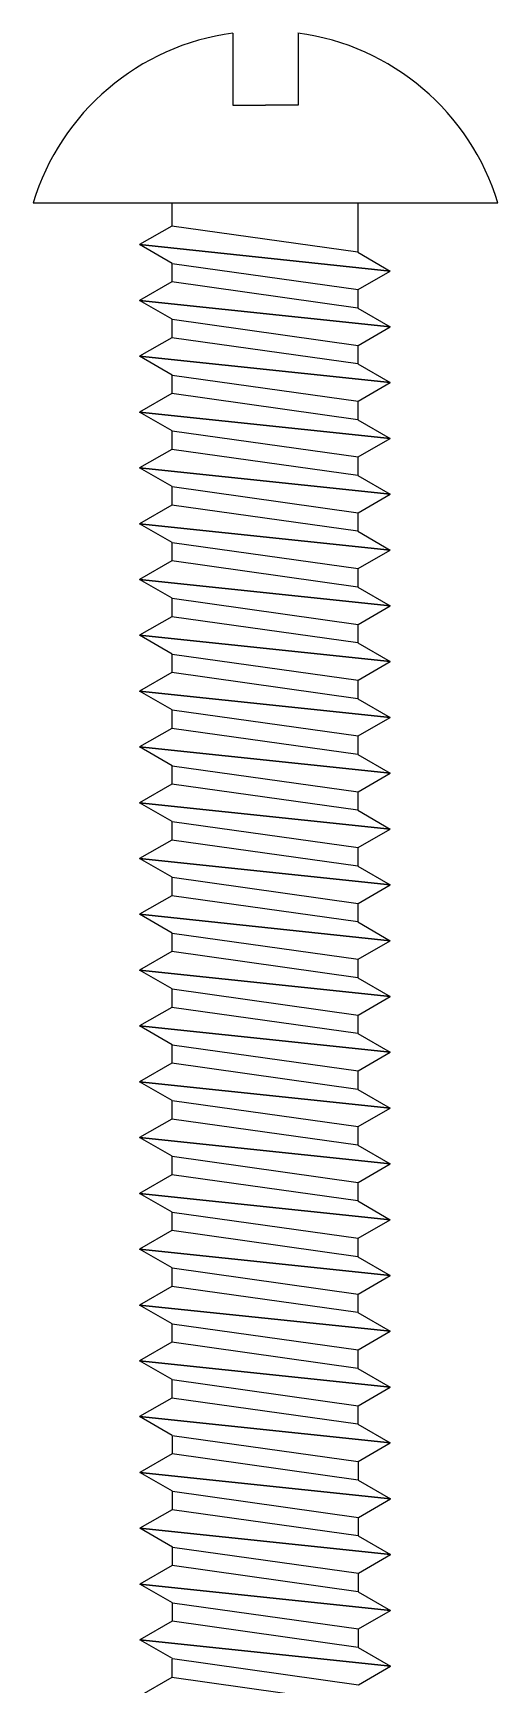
# Model space of a CAD drawing. Header units: millimetres. Extents: x -1481984 to -235402, y 1078406 to 1875046.
# Drawn here: x -1346304.3 to -1346294.3, y 1504334.25 to 1504369.79 of the extents above; entities that cross this region are included whole.
import ezdxf

# ---------------------------------------------------------------- set-up
doc = ezdxf.new("R2010")
doc.units = ezdxf.units.MM
doc.header["$LTSCALE"] = 1000
doc.layers.add('螺栓', color=146, linetype='CONTINUOUS')

msp = doc.modelspace()

# ---------------------------------------------------------------- linework, layer by layer
at = {"layer": '螺栓'}
for p, q in [((-1346300, 1504369.791, 0), (-1346300, 1504368.241, 0)), ((-1346298.601, 1504369.791, 0), (-1346298.601, 1504368.241, 0)), ((-1346300, 1504368.241, 0), (-1346299.301, 1504368.241, 0)), ((-1346298.601, 1504368.241, 0), (-1346299.301, 1504368.241, 0)), ((-1346304.301, 1504366.137, 0), (-1346294.301, 1504366.137, 0)), ((-1346301.318, 1504366.137, 0), (-1346301.318, 1504365.637, 0)), ((-1346297.318, 1504366.137, 0), (-1346297.318, 1504365.075, 0)), ((-1346301.318, 1504365.637, 0), (-1346302.009, 1504365.238, 0)), ((-1346301.318, 1504365.637, 0), (-1346302.009, 1504365.238, 0)), ((-1346301.318, 1504365.637, 0), (-1346302.009, 1504365.238, 0)), ((-1346297.318, 1504365.075, 0), (-1346301.318, 1504365.637, 0)), ((-1346297.318, 1504365.075, 0), (-1346301.318, 1504365.637, 0)), ((-1346297.318, 1504365.075, 0), (-1346301.318, 1504365.637, 0)), ((-1346297.318, 1504365.075, 0), (-1346301.318, 1504365.637, 0)), ((-1346301.31, 1504364.834, 0), (-1346302.009, 1504365.238, 0)), ((-1346296.619, 1504364.671, 0), (-1346302.009, 1504365.238, 0)), ((-1346296.619, 1504364.671, 0), (-1346302.009, 1504365.238, 0)), ((-1346301.31, 1504364.834, 0), (-1346302.009, 1504365.238, 0)), ((-1346296.619, 1504364.671, 0), (-1346302.009, 1504365.238, 0)), ((-1346301.31, 1504364.834, 0), (-1346302.009, 1504365.238, 0)), ((-1346296.619, 1504364.671, 0), (-1346302.009, 1504365.238, 0)), ((-1346302.009, 1504365.238, 0), (-1346296.619, 1504364.671, 0)), ((-1346302.009, 1504365.238, 0), (-1346296.619, 1504364.671, 0)), ((-1346302.009, 1504365.238, 0), (-1346296.619, 1504364.671, 0)), ((-1346302.009, 1504365.238, 0), (-1346296.619, 1504364.671, 0)), ((-1346297.318, 1504365.075, 0), (-1346296.619, 1504364.671, 0)), ((-1346297.318, 1504365.075, 0), (-1346296.619, 1504364.671, 0)), ((-1346297.318, 1504365.075, 0), (-1346296.619, 1504364.671, 0)), ((-1346301.318, 1504364.835, 0), (-1346301.318, 1504364.436, 0)), ((-1346301.31, 1504364.834, 0), (-1346297.31, 1504364.272, 0)), ((-1346301.31, 1504364.834, 0), (-1346297.31, 1504364.272, 0)), ((-1346301.31, 1504364.834, 0), (-1346297.31, 1504364.272, 0)), ((-1346301.31, 1504364.834, 0), (-1346297.31, 1504364.272, 0)), ((-1346297.31, 1504364.272, 0), (-1346296.619, 1504364.671, 0)), ((-1346297.31, 1504364.272, 0), (-1346296.619, 1504364.671, 0)), ((-1346297.31, 1504364.272, 0), (-1346296.619, 1504364.671, 0)), ((-1346301.318, 1504364.436, 0), (-1346302.009, 1504364.037, 0)), ((-1346301.318, 1504364.436, 0), (-1346302.009, 1504364.037, 0)), ((-1346301.318, 1504364.436, 0), (-1346302.009, 1504364.037, 0)), ((-1346297.318, 1504363.874, 0), (-1346301.318, 1504364.436, 0)), ((-1346297.318, 1504363.874, 0), (-1346301.318, 1504364.436, 0)), ((-1346297.318, 1504363.874, 0), (-1346301.318, 1504364.436, 0)), ((-1346297.318, 1504363.874, 0), (-1346301.318, 1504364.436, 0)), ((-1346297.318, 1504364.273, 0), (-1346297.318, 1504363.874, 0)), ((-1346301.31, 1504363.633, 0), (-1346302.009, 1504364.037, 0)), ((-1346296.619, 1504363.47, 0), (-1346302.009, 1504364.037, 0)), ((-1346296.619, 1504363.47, 0), (-1346302.009, 1504364.037, 0)), ((-1346301.31, 1504363.633, 0), (-1346302.009, 1504364.037, 0)), ((-1346296.619, 1504363.47, 0), (-1346302.009, 1504364.037, 0)), ((-1346301.31, 1504363.633, 0), (-1346302.009, 1504364.037, 0)), ((-1346296.619, 1504363.47, 0), (-1346302.009, 1504364.037, 0)), ((-1346302.009, 1504364.037, 0), (-1346296.619, 1504363.47, 0)), ((-1346302.009, 1504364.037, 0), (-1346296.619, 1504363.47, 0)), ((-1346302.009, 1504364.037, 0), (-1346296.619, 1504363.47, 0)), ((-1346302.009, 1504364.037, 0), (-1346296.619, 1504363.47, 0)), ((-1346297.318, 1504363.874, 0), (-1346296.619, 1504363.47, 0)), ((-1346297.318, 1504363.874, 0), (-1346296.619, 1504363.47, 0)), ((-1346297.318, 1504363.874, 0), (-1346296.619, 1504363.47, 0)), ((-1346301.318, 1504363.634, 0), (-1346301.318, 1504363.235, 0)), ((-1346301.31, 1504363.633, 0), (-1346297.31, 1504363.071, 0)), ((-1346301.31, 1504363.633, 0), (-1346297.31, 1504363.071, 0)), ((-1346301.31, 1504363.633, 0), (-1346297.31, 1504363.071, 0)), ((-1346301.31, 1504363.633, 0), (-1346297.31, 1504363.071, 0)), ((-1346297.31, 1504363.071, 0), (-1346296.619, 1504363.47, 0)), ((-1346297.31, 1504363.071, 0), (-1346296.619, 1504363.47, 0)), ((-1346297.31, 1504363.071, 0), (-1346296.619, 1504363.47, 0)), ((-1346301.318, 1504363.235, 0), (-1346302.009, 1504362.836, 0)), ((-1346301.318, 1504363.235, 0), (-1346302.009, 1504362.836, 0)), ((-1346301.318, 1504363.235, 0), (-1346302.009, 1504362.836, 0)), ((-1346297.318, 1504362.673, 0), (-1346301.318, 1504363.235, 0)), ((-1346297.318, 1504362.673, 0), (-1346301.318, 1504363.235, 0)), ((-1346297.318, 1504362.673, 0), (-1346301.318, 1504363.235, 0)), ((-1346297.318, 1504362.673, 0), (-1346301.318, 1504363.235, 0)), ((-1346301.31, 1504362.433, 0), (-1346302.009, 1504362.836, 0)), ((-1346296.619, 1504362.27, 0), (-1346302.009, 1504362.836, 0)), ((-1346296.619, 1504362.27, 0), (-1346302.009, 1504362.836, 0)), ((-1346301.31, 1504362.433, 0), (-1346302.009, 1504362.836, 0)), ((-1346296.619, 1504362.27, 0), (-1346302.009, 1504362.836, 0)), ((-1346301.31, 1504362.433, 0), (-1346302.009, 1504362.836, 0)), ((-1346296.619, 1504362.27, 0), (-1346302.009, 1504362.836, 0)), ((-1346302.009, 1504362.836, 0), (-1346296.619, 1504362.27, 0)), ((-1346302.009, 1504362.836, 0), (-1346296.619, 1504362.27, 0)), ((-1346302.009, 1504362.836, 0), (-1346296.619, 1504362.27, 0)), ((-1346302.009, 1504362.836, 0), (-1346296.619, 1504362.27, 0)), ((-1346297.318, 1504363.072, 0), (-1346297.318, 1504362.673, 0)), ((-1346301.318, 1504362.434, 0), (-1346301.318, 1504362.034, 0)), ((-1346301.31, 1504362.433, 0), (-1346297.31, 1504361.87, 0)), ((-1346301.31, 1504362.433, 0), (-1346297.31, 1504361.87, 0)), ((-1346301.31, 1504362.433, 0), (-1346297.31, 1504361.87, 0)), ((-1346301.31, 1504362.433, 0), (-1346297.31, 1504361.87, 0)), ((-1346297.318, 1504362.673, 0), (-1346296.619, 1504362.27, 0)), ((-1346297.318, 1504362.673, 0), (-1346296.619, 1504362.27, 0)), ((-1346297.318, 1504362.673, 0), (-1346296.619, 1504362.27, 0)), ((-1346301.318, 1504362.034, 0), (-1346302.009, 1504361.635, 0)), ((-1346301.318, 1504362.034, 0), (-1346302.009, 1504361.635, 0)), ((-1346301.318, 1504362.034, 0), (-1346302.009, 1504361.635, 0)), ((-1346297.318, 1504361.472, 0), (-1346301.318, 1504362.034, 0)), ((-1346297.318, 1504361.472, 0), (-1346301.318, 1504362.034, 0)), ((-1346297.318, 1504361.472, 0), (-1346301.318, 1504362.034, 0)), ((-1346297.318, 1504361.472, 0), (-1346301.318, 1504362.034, 0)), ((-1346297.31, 1504361.87, 0), (-1346296.619, 1504362.27, 0)), ((-1346297.31, 1504361.87, 0), (-1346296.619, 1504362.27, 0)), ((-1346297.31, 1504361.87, 0), (-1346296.619, 1504362.27, 0)), ((-1346297.318, 1504361.872, 0), (-1346297.318, 1504361.472, 0)), ((-1346301.31, 1504361.232, 0), (-1346302.009, 1504361.635, 0)), ((-1346296.619, 1504361.069, 0), (-1346302.009, 1504361.635, 0)), ((-1346296.619, 1504361.069, 0), (-1346302.009, 1504361.635, 0)), ((-1346301.31, 1504361.232, 0), (-1346302.009, 1504361.635, 0)), ((-1346296.619, 1504361.069, 0), (-1346302.009, 1504361.635, 0)), ((-1346301.31, 1504361.232, 0), (-1346302.009, 1504361.635, 0)), ((-1346296.619, 1504361.069, 0), (-1346302.009, 1504361.635, 0)), ((-1346302.009, 1504361.635, 0), (-1346296.619, 1504361.069, 0)), ((-1346302.009, 1504361.635, 0), (-1346296.619, 1504361.069, 0)), ((-1346302.009, 1504361.635, 0), (-1346296.619, 1504361.069, 0)), ((-1346302.009, 1504361.635, 0), (-1346296.619, 1504361.069, 0)), ((-1346297.318, 1504361.472, 0), (-1346296.619, 1504361.069, 0)), ((-1346297.318, 1504361.472, 0), (-1346296.619, 1504361.069, 0)), ((-1346297.318, 1504361.472, 0), (-1346296.619, 1504361.069, 0)), ((-1346301.318, 1504361.233, 0), (-1346301.318, 1504360.834, 0)), ((-1346301.31, 1504361.232, 0), (-1346297.31, 1504360.67, 0)), ((-1346301.31, 1504361.232, 0), (-1346297.31, 1504360.67, 0)), ((-1346301.31, 1504361.232, 0), (-1346297.31, 1504360.67, 0)), ((-1346301.31, 1504361.232, 0), (-1346297.31, 1504360.67, 0)), ((-1346297.31, 1504360.67, 0), (-1346296.619, 1504361.069, 0)), ((-1346297.31, 1504360.67, 0), (-1346296.619, 1504361.069, 0)), ((-1346297.31, 1504360.67, 0), (-1346296.619, 1504361.069, 0)), ((-1346301.318, 1504360.834, 0), (-1346302.009, 1504360.435, 0)), ((-1346301.318, 1504360.834, 0), (-1346302.009, 1504360.435, 0)), ((-1346301.318, 1504360.834, 0), (-1346302.009, 1504360.435, 0)), ((-1346297.318, 1504360.272, 0), (-1346301.318, 1504360.834, 0)), ((-1346297.318, 1504360.272, 0), (-1346301.318, 1504360.834, 0)), ((-1346297.318, 1504360.272, 0), (-1346301.318, 1504360.834, 0)), ((-1346297.318, 1504360.272, 0), (-1346301.318, 1504360.834, 0)), ((-1346297.318, 1504360.671, 0), (-1346297.318, 1504360.272, 0)), ((-1346301.31, 1504360.031, 0), (-1346302.009, 1504360.435, 0)), ((-1346296.619, 1504359.868, 0), (-1346302.009, 1504360.435, 0)), ((-1346296.619, 1504359.868, 0), (-1346302.009, 1504360.435, 0)), ((-1346301.31, 1504360.031, 0), (-1346302.009, 1504360.435, 0)), ((-1346296.619, 1504359.868, 0), (-1346302.009, 1504360.435, 0)), ((-1346301.31, 1504360.031, 0), (-1346302.009, 1504360.435, 0)), ((-1346296.619, 1504359.868, 0), (-1346302.009, 1504360.435, 0)), ((-1346302.009, 1504360.435, 0), (-1346296.619, 1504359.868, 0)), ((-1346302.009, 1504360.435, 0), (-1346296.619, 1504359.868, 0)), ((-1346302.009, 1504360.435, 0), (-1346296.619, 1504359.868, 0)), ((-1346302.009, 1504360.435, 0), (-1346296.619, 1504359.868, 0)), ((-1346297.318, 1504360.272, 0), (-1346296.619, 1504359.868, 0)), ((-1346297.318, 1504360.272, 0), (-1346296.619, 1504359.868, 0)), ((-1346297.318, 1504360.272, 0), (-1346296.619, 1504359.868, 0)), ((-1346301.318, 1504360.032, 0), (-1346301.318, 1504359.633, 0)), ((-1346301.31, 1504360.031, 0), (-1346297.31, 1504359.469, 0)), ((-1346301.31, 1504360.031, 0), (-1346297.31, 1504359.469, 0)), ((-1346301.31, 1504360.031, 0), (-1346297.31, 1504359.469, 0)), ((-1346301.31, 1504360.031, 0), (-1346297.31, 1504359.469, 0)), ((-1346301.318, 1504359.633, 0), (-1346302.009, 1504359.234, 0)), ((-1346301.318, 1504359.633, 0), (-1346302.009, 1504359.234, 0)), ((-1346301.318, 1504359.633, 0), (-1346302.009, 1504359.234, 0)), ((-1346297.318, 1504359.071, 0), (-1346301.318, 1504359.633, 0)), ((-1346297.318, 1504359.071, 0), (-1346301.318, 1504359.633, 0)), ((-1346297.318, 1504359.071, 0), (-1346301.318, 1504359.633, 0)), ((-1346297.318, 1504359.071, 0), (-1346301.318, 1504359.633, 0)), ((-1346297.31, 1504359.469, 0), (-1346296.619, 1504359.868, 0)), ((-1346297.31, 1504359.469, 0), (-1346296.619, 1504359.868, 0)), ((-1346297.31, 1504359.469, 0), (-1346296.619, 1504359.868, 0)), ((-1346301.31, 1504358.83, 0), (-1346302.009, 1504359.234, 0)), ((-1346296.619, 1504358.667, 0), (-1346302.009, 1504359.234, 0)), ((-1346296.619, 1504358.667, 0), (-1346302.009, 1504359.234, 0)), ((-1346301.31, 1504358.83, 0), (-1346302.009, 1504359.234, 0)), ((-1346296.619, 1504358.667, 0), (-1346302.009, 1504359.234, 0)), ((-1346301.31, 1504358.83, 0), (-1346302.009, 1504359.234, 0)), ((-1346296.619, 1504358.667, 0), (-1346302.009, 1504359.234, 0)), ((-1346302.009, 1504359.234, 0), (-1346296.619, 1504358.667, 0)), ((-1346302.009, 1504359.234, 0), (-1346296.619, 1504358.667, 0)), ((-1346302.009, 1504359.234, 0), (-1346296.619, 1504358.667, 0)), ((-1346302.009, 1504359.234, 0), (-1346296.619, 1504358.667, 0)), ((-1346297.318, 1504359.47, 0), (-1346297.318, 1504359.071, 0)), ((-1346297.318, 1504359.071, 0), (-1346296.619, 1504358.667, 0)), ((-1346297.318, 1504359.071, 0), (-1346296.619, 1504358.667, 0)), ((-1346297.318, 1504359.071, 0), (-1346296.619, 1504358.667, 0)), ((-1346301.318, 1504358.831, 0), (-1346301.318, 1504358.432, 0)), ((-1346301.31, 1504358.83, 0), (-1346297.31, 1504358.268, 0)), ((-1346301.31, 1504358.83, 0), (-1346297.31, 1504358.268, 0)), ((-1346301.31, 1504358.83, 0), (-1346297.31, 1504358.268, 0)), ((-1346301.31, 1504358.83, 0), (-1346297.31, 1504358.268, 0)), ((-1346297.31, 1504358.268, 0), (-1346296.619, 1504358.667, 0)), ((-1346297.31, 1504358.268, 0), (-1346296.619, 1504358.667, 0)), ((-1346297.31, 1504358.268, 0), (-1346296.619, 1504358.667, 0)), ((-1346301.318, 1504358.432, 0), (-1346302.009, 1504358.033, 0)), ((-1346301.318, 1504358.432, 0), (-1346302.009, 1504358.033, 0)), ((-1346301.318, 1504358.432, 0), (-1346302.009, 1504358.033, 0)), ((-1346297.318, 1504357.87, 0), (-1346301.318, 1504358.432, 0)), ((-1346297.318, 1504357.87, 0), (-1346301.318, 1504358.432, 0)), ((-1346297.318, 1504357.87, 0), (-1346301.318, 1504358.432, 0)), ((-1346297.318, 1504357.87, 0), (-1346301.318, 1504358.432, 0)), ((-1346297.318, 1504358.269, 0), (-1346297.318, 1504357.87, 0)), ((-1346301.31, 1504357.63, 0), (-1346302.009, 1504358.033, 0)), ((-1346296.619, 1504357.467, 0), (-1346302.009, 1504358.033, 0)), ((-1346296.619, 1504357.467, 0), (-1346302.009, 1504358.033, 0)), ((-1346301.31, 1504357.63, 0), (-1346302.009, 1504358.033, 0)), ((-1346296.619, 1504357.467, 0), (-1346302.009, 1504358.033, 0)), ((-1346301.31, 1504357.63, 0), (-1346302.009, 1504358.033, 0)), ((-1346296.619, 1504357.467, 0), (-1346302.009, 1504358.033, 0)), ((-1346302.009, 1504358.033, 0), (-1346296.619, 1504357.467, 0)), ((-1346302.009, 1504358.033, 0), (-1346296.619, 1504357.467, 0)), ((-1346302.009, 1504358.033, 0), (-1346296.619, 1504357.467, 0)), ((-1346302.009, 1504358.033, 0), (-1346296.619, 1504357.467, 0)), ((-1346297.318, 1504357.87, 0), (-1346296.619, 1504357.467, 0)), ((-1346297.318, 1504357.87, 0), (-1346296.619, 1504357.467, 0)), ((-1346297.318, 1504357.87, 0), (-1346296.619, 1504357.467, 0)), ((-1346301.318, 1504357.631, 0), (-1346301.318, 1504357.231, 0)), ((-1346301.31, 1504357.63, 0), (-1346297.31, 1504357.067, 0)), ((-1346301.31, 1504357.63, 0), (-1346297.31, 1504357.067, 0)), ((-1346301.31, 1504357.63, 0), (-1346297.31, 1504357.067, 0)), ((-1346301.31, 1504357.63, 0), (-1346297.31, 1504357.067, 0)), ((-1346297.31, 1504357.067, 0), (-1346296.619, 1504357.467, 0)), ((-1346297.31, 1504357.067, 0), (-1346296.619, 1504357.467, 0)), ((-1346297.31, 1504357.067, 0), (-1346296.619, 1504357.467, 0)), ((-1346301.318, 1504357.231, 0), (-1346302.009, 1504356.832, 0)), ((-1346301.318, 1504357.231, 0), (-1346302.009, 1504356.832, 0)), ((-1346301.318, 1504357.231, 0), (-1346302.009, 1504356.832, 0)), ((-1346297.318, 1504356.669, 0), (-1346301.318, 1504357.231, 0)), ((-1346297.318, 1504356.669, 0), (-1346301.318, 1504357.231, 0)), ((-1346297.318, 1504356.669, 0), (-1346301.318, 1504357.231, 0)), ((-1346297.318, 1504356.669, 0), (-1346301.318, 1504357.231, 0)), ((-1346297.318, 1504357.069, 0), (-1346297.318, 1504356.669, 0)), ((-1346301.31, 1504356.429, 0), (-1346302.009, 1504356.832, 0)), ((-1346296.619, 1504356.266, 0), (-1346302.009, 1504356.832, 0)), ((-1346296.619, 1504356.266, 0), (-1346302.009, 1504356.832, 0)), ((-1346301.31, 1504356.429, 0), (-1346302.009, 1504356.832, 0)), ((-1346296.619, 1504356.266, 0), (-1346302.009, 1504356.832, 0)), ((-1346301.31, 1504356.429, 0), (-1346302.009, 1504356.832, 0)), ((-1346296.619, 1504356.266, 0), (-1346302.009, 1504356.832, 0)), ((-1346302.009, 1504356.832, 0), (-1346296.619, 1504356.266, 0)), ((-1346302.009, 1504356.832, 0), (-1346296.619, 1504356.266, 0)), ((-1346302.009, 1504356.832, 0), (-1346296.619, 1504356.266, 0)), ((-1346302.009, 1504356.832, 0), (-1346296.619, 1504356.266, 0)), ((-1346301.318, 1504356.43, 0), (-1346301.318, 1504356.031, 0)), ((-1346301.31, 1504356.429, 0), (-1346297.31, 1504355.867, 0)), ((-1346301.31, 1504356.429, 0), (-1346297.31, 1504355.867, 0)), ((-1346301.31, 1504356.429, 0), (-1346297.31, 1504355.867, 0)), ((-1346301.31, 1504356.429, 0), (-1346297.31, 1504355.867, 0)), ((-1346297.318, 1504356.669, 0), (-1346296.619, 1504356.266, 0)), ((-1346297.318, 1504356.669, 0), (-1346296.619, 1504356.266, 0)), ((-1346297.318, 1504356.669, 0), (-1346296.619, 1504356.266, 0)), ((-1346301.318, 1504356.031, 0), (-1346302.009, 1504355.632, 0)), ((-1346301.318, 1504356.031, 0), (-1346302.009, 1504355.632, 0)), ((-1346301.318, 1504356.031, 0), (-1346302.009, 1504355.632, 0)), ((-1346297.318, 1504355.469, 0), (-1346301.318, 1504356.031, 0)), ((-1346297.318, 1504355.469, 0), (-1346301.318, 1504356.031, 0)), ((-1346297.318, 1504355.469, 0), (-1346301.318, 1504356.031, 0)), ((-1346297.318, 1504355.469, 0), (-1346301.318, 1504356.031, 0)), ((-1346297.31, 1504355.867, 0), (-1346296.619, 1504356.266, 0)), ((-1346297.31, 1504355.867, 0), (-1346296.619, 1504356.266, 0)), ((-1346297.31, 1504355.867, 0), (-1346296.619, 1504356.266, 0)), ((-1346297.318, 1504355.868, 0), (-1346297.318, 1504355.469, 0)), ((-1346301.31, 1504355.228, 0), (-1346302.009, 1504355.632, 0)), ((-1346296.619, 1504355.065, 0), (-1346302.009, 1504355.632, 0)), ((-1346296.619, 1504355.065, 0), (-1346302.009, 1504355.632, 0)), ((-1346301.31, 1504355.228, 0), (-1346302.009, 1504355.632, 0)), ((-1346296.619, 1504355.065, 0), (-1346302.009, 1504355.632, 0)), ((-1346301.31, 1504355.228, 0), (-1346302.009, 1504355.632, 0)), ((-1346296.619, 1504355.065, 0), (-1346302.009, 1504355.632, 0)), ((-1346302.009, 1504355.632, 0), (-1346296.619, 1504355.065, 0)), ((-1346302.009, 1504355.632, 0), (-1346296.619, 1504355.065, 0)), ((-1346302.009, 1504355.632, 0), (-1346296.619, 1504355.065, 0)), ((-1346302.009, 1504355.632, 0), (-1346296.619, 1504355.065, 0)), ((-1346297.318, 1504355.469, 0), (-1346296.619, 1504355.065, 0)), ((-1346297.318, 1504355.469, 0), (-1346296.619, 1504355.065, 0)), ((-1346297.318, 1504355.469, 0), (-1346296.619, 1504355.065, 0)), ((-1346301.318, 1504355.229, 0), (-1346301.318, 1504354.83, 0)), ((-1346301.31, 1504355.228, 0), (-1346297.31, 1504354.666, 0)), ((-1346301.31, 1504355.228, 0), (-1346297.31, 1504354.666, 0)), ((-1346301.31, 1504355.228, 0), (-1346297.31, 1504354.666, 0)), ((-1346301.31, 1504355.228, 0), (-1346297.31, 1504354.666, 0)), ((-1346297.31, 1504354.666, 0), (-1346296.619, 1504355.065, 0)), ((-1346297.31, 1504354.666, 0), (-1346296.619, 1504355.065, 0)), ((-1346297.31, 1504354.666, 0), (-1346296.619, 1504355.065, 0)), ((-1346301.318, 1504354.83, 0), (-1346302.009, 1504354.431, 0)), ((-1346301.318, 1504354.83, 0), (-1346302.009, 1504354.431, 0)), ((-1346301.318, 1504354.83, 0), (-1346302.009, 1504354.431, 0)), ((-1346297.318, 1504354.268, 0), (-1346301.318, 1504354.83, 0)), ((-1346297.318, 1504354.268, 0), (-1346301.318, 1504354.83, 0)), ((-1346297.318, 1504354.268, 0), (-1346301.318, 1504354.83, 0)), ((-1346297.318, 1504354.268, 0), (-1346301.318, 1504354.83, 0)), ((-1346297.318, 1504354.667, 0), (-1346297.318, 1504354.268, 0)), ((-1346301.31, 1504354.027, 0), (-1346302.009, 1504354.431, 0)), ((-1346296.619, 1504353.864, 0), (-1346302.009, 1504354.431, 0)), ((-1346296.619, 1504353.864, 0), (-1346302.009, 1504354.431, 0)), ((-1346301.31, 1504354.027, 0), (-1346302.009, 1504354.431, 0)), ((-1346296.619, 1504353.864, 0), (-1346302.009, 1504354.431, 0)), ((-1346301.31, 1504354.027, 0), (-1346302.009, 1504354.431, 0)), ((-1346296.619, 1504353.864, 0), (-1346302.009, 1504354.431, 0)), ((-1346302.009, 1504354.431, 0), (-1346296.619, 1504353.864, 0)), ((-1346302.009, 1504354.431, 0), (-1346296.619, 1504353.864, 0)), ((-1346302.009, 1504354.431, 0), (-1346296.619, 1504353.864, 0)), ((-1346302.009, 1504354.431, 0), (-1346296.619, 1504353.864, 0)), ((-1346297.318, 1504354.268, 0), (-1346296.619, 1504353.864, 0)), ((-1346297.318, 1504354.268, 0), (-1346296.619, 1504353.864, 0)), ((-1346297.318, 1504354.268, 0), (-1346296.619, 1504353.864, 0)), ((-1346301.318, 1504354.028, 0), (-1346301.318, 1504353.629, 0)), ((-1346301.31, 1504354.027, 0), (-1346297.31, 1504353.465, 0)), ((-1346301.31, 1504354.027, 0), (-1346297.31, 1504353.465, 0)), ((-1346301.31, 1504354.027, 0), (-1346297.31, 1504353.465, 0)), ((-1346301.31, 1504354.027, 0), (-1346297.31, 1504353.465, 0)), ((-1346297.31, 1504353.465, 0), (-1346296.619, 1504353.864, 0)), ((-1346297.31, 1504353.465, 0), (-1346296.619, 1504353.864, 0)), ((-1346297.31, 1504353.465, 0), (-1346296.619, 1504353.864, 0)), ((-1346301.318, 1504353.629, 0), (-1346302.009, 1504353.23, 0)), ((-1346301.318, 1504353.629, 0), (-1346302.009, 1504353.23, 0)), ((-1346301.318, 1504353.629, 0), (-1346302.009, 1504353.23, 0)), ((-1346297.318, 1504353.067, 0), (-1346301.318, 1504353.629, 0)), ((-1346297.318, 1504353.067, 0), (-1346301.318, 1504353.629, 0)), ((-1346297.318, 1504353.067, 0), (-1346301.318, 1504353.629, 0)), ((-1346297.318, 1504353.067, 0), (-1346301.318, 1504353.629, 0)), ((-1346301.31, 1504352.827, 0), (-1346302.009, 1504353.23, 0)), ((-1346296.619, 1504352.664, 0), (-1346302.009, 1504353.23, 0)), ((-1346296.619, 1504352.664, 0), (-1346302.009, 1504353.23, 0)), ((-1346301.31, 1504352.827, 0), (-1346302.009, 1504353.23, 0)), ((-1346296.619, 1504352.664, 0), (-1346302.009, 1504353.23, 0)), ((-1346301.31, 1504352.827, 0), (-1346302.009, 1504353.23, 0)), ((-1346296.619, 1504352.664, 0), (-1346302.009, 1504353.23, 0)), ((-1346302.009, 1504353.23, 0), (-1346296.619, 1504352.664, 0)), ((-1346302.009, 1504353.23, 0), (-1346296.619, 1504352.664, 0)), ((-1346302.009, 1504353.23, 0), (-1346296.619, 1504352.664, 0)), ((-1346302.009, 1504353.23, 0), (-1346296.619, 1504352.664, 0)), ((-1346297.318, 1504353.466, 0), (-1346297.318, 1504353.067, 0)), ((-1346301.318, 1504352.828, 0), (-1346301.318, 1504352.428, 0)), ((-1346301.31, 1504352.827, 0), (-1346297.31, 1504352.264, 0)), ((-1346301.31, 1504352.827, 0), (-1346297.31, 1504352.264, 0)), ((-1346301.31, 1504352.827, 0), (-1346297.31, 1504352.264, 0)), ((-1346301.31, 1504352.827, 0), (-1346297.31, 1504352.264, 0)), ((-1346297.318, 1504353.067, 0), (-1346296.619, 1504352.664, 0)), ((-1346297.318, 1504353.067, 0), (-1346296.619, 1504352.664, 0)), ((-1346297.318, 1504353.067, 0), (-1346296.619, 1504352.664, 0)), ((-1346297.31, 1504352.264, 0), (-1346296.619, 1504352.664, 0)), ((-1346297.31, 1504352.264, 0), (-1346296.619, 1504352.664, 0)), ((-1346297.31, 1504352.264, 0), (-1346296.619, 1504352.664, 0)), ((-1346301.318, 1504352.428, 0), (-1346302.009, 1504352.029, 0)), ((-1346301.318, 1504352.428, 0), (-1346302.009, 1504352.029, 0)), ((-1346301.318, 1504352.428, 0), (-1346302.009, 1504352.029, 0)), ((-1346297.318, 1504351.866, 0), (-1346301.318, 1504352.428, 0)), ((-1346297.318, 1504351.866, 0), (-1346301.318, 1504352.428, 0)), ((-1346297.318, 1504351.866, 0), (-1346301.318, 1504352.428, 0)), ((-1346297.318, 1504351.866, 0), (-1346301.318, 1504352.428, 0)), ((-1346297.318, 1504352.266, 0), (-1346297.318, 1504351.866, 0)), ((-1346301.31, 1504351.626, 0), (-1346302.009, 1504352.029, 0)), ((-1346296.619, 1504351.463, 0), (-1346302.009, 1504352.029, 0)), ((-1346296.619, 1504351.463, 0), (-1346302.009, 1504352.029, 0)), ((-1346301.31, 1504351.626, 0), (-1346302.009, 1504352.029, 0)), ((-1346296.619, 1504351.463, 0), (-1346302.009, 1504352.029, 0)), ((-1346301.31, 1504351.626, 0), (-1346302.009, 1504352.029, 0)), ((-1346296.619, 1504351.463, 0), (-1346302.009, 1504352.029, 0)), ((-1346302.009, 1504352.029, 0), (-1346296.619, 1504351.463, 0)), ((-1346302.009, 1504352.029, 0), (-1346296.619, 1504351.463, 0)), ((-1346302.009, 1504352.029, 0), (-1346296.619, 1504351.463, 0)), ((-1346302.009, 1504352.029, 0), (-1346296.619, 1504351.463, 0)), ((-1346297.318, 1504351.866, 0), (-1346296.619, 1504351.463, 0)), ((-1346297.318, 1504351.866, 0), (-1346296.619, 1504351.463, 0)), ((-1346297.318, 1504351.866, 0), (-1346296.619, 1504351.463, 0)), ((-1346301.318, 1504351.627, 0), (-1346301.318, 1504351.228, 0)), ((-1346301.31, 1504351.626, 0), (-1346297.31, 1504351.064, 0)), ((-1346301.31, 1504351.626, 0), (-1346297.31, 1504351.064, 0)), ((-1346301.31, 1504351.626, 0), (-1346297.31, 1504351.064, 0)), ((-1346301.31, 1504351.626, 0), (-1346297.31, 1504351.064, 0)), ((-1346297.31, 1504351.064, 0), (-1346296.619, 1504351.463, 0)), ((-1346297.31, 1504351.064, 0), (-1346296.619, 1504351.463, 0)), ((-1346297.31, 1504351.064, 0), (-1346296.619, 1504351.463, 0)), ((-1346301.318, 1504351.228, 0), (-1346302.009, 1504350.829, 0)), ((-1346301.318, 1504351.228, 0), (-1346302.009, 1504350.829, 0)), ((-1346301.318, 1504351.228, 0), (-1346302.009, 1504350.829, 0)), ((-1346297.318, 1504350.666, 0), (-1346301.318, 1504351.228, 0)), ((-1346297.318, 1504350.666, 0), (-1346301.318, 1504351.228, 0)), ((-1346297.318, 1504350.666, 0), (-1346301.318, 1504351.228, 0)), ((-1346297.318, 1504350.666, 0), (-1346301.318, 1504351.228, 0)), ((-1346297.318, 1504351.065, 0), (-1346297.318, 1504350.666, 0)), ((-1346301.31, 1504350.425, 0), (-1346302.009, 1504350.829, 0)), ((-1346296.619, 1504350.262, 0), (-1346302.009, 1504350.829, 0)), ((-1346296.619, 1504350.262, 0), (-1346302.009, 1504350.829, 0)), ((-1346301.31, 1504350.425, 0), (-1346302.009, 1504350.829, 0)), ((-1346296.619, 1504350.262, 0), (-1346302.009, 1504350.829, 0)), ((-1346301.31, 1504350.425, 0), (-1346302.009, 1504350.829, 0)), ((-1346296.619, 1504350.262, 0), (-1346302.009, 1504350.829, 0)), ((-1346302.009, 1504350.829, 0), (-1346296.619, 1504350.262, 0)), ((-1346302.009, 1504350.829, 0), (-1346296.619, 1504350.262, 0)), ((-1346302.009, 1504350.829, 0), (-1346296.619, 1504350.262, 0)), ((-1346302.009, 1504350.829, 0), (-1346296.619, 1504350.262, 0)), ((-1346297.318, 1504350.666, 0), (-1346296.619, 1504350.262, 0)), ((-1346297.318, 1504350.666, 0), (-1346296.619, 1504350.262, 0)), ((-1346297.318, 1504350.666, 0), (-1346296.619, 1504350.262, 0)), ((-1346301.318, 1504350.426, 0), (-1346301.318, 1504350.027, 0)), ((-1346301.31, 1504350.425, 0), (-1346297.31, 1504349.863, 0)), ((-1346301.31, 1504350.425, 0), (-1346297.31, 1504349.863, 0)), ((-1346301.31, 1504350.425, 0), (-1346297.31, 1504349.863, 0)), ((-1346301.31, 1504350.425, 0), (-1346297.31, 1504349.863, 0)), ((-1346301.318, 1504350.027, 0), (-1346302.009, 1504349.628, 0)), ((-1346301.318, 1504350.027, 0), (-1346302.009, 1504349.628, 0)), ((-1346301.318, 1504350.027, 0), (-1346302.009, 1504349.628, 0)), ((-1346297.318, 1504349.465, 0), (-1346301.318, 1504350.027, 0)), ((-1346297.318, 1504349.465, 0), (-1346301.318, 1504350.027, 0)), ((-1346297.318, 1504349.465, 0), (-1346301.318, 1504350.027, 0)), ((-1346297.318, 1504349.465, 0), (-1346301.318, 1504350.027, 0)), ((-1346297.31, 1504349.863, 0), (-1346296.619, 1504350.262, 0)), ((-1346297.31, 1504349.863, 0), (-1346296.619, 1504350.262, 0)), ((-1346297.31, 1504349.863, 0), (-1346296.619, 1504350.262, 0)), ((-1346301.31, 1504349.224, 0), (-1346302.009, 1504349.628, 0)), ((-1346296.619, 1504349.061, 0), (-1346302.009, 1504349.628, 0)), ((-1346296.619, 1504349.061, 0), (-1346302.009, 1504349.628, 0)), ((-1346301.31, 1504349.224, 0), (-1346302.009, 1504349.628, 0)), ((-1346296.619, 1504349.061, 0), (-1346302.009, 1504349.628, 0)), ((-1346301.31, 1504349.224, 0), (-1346302.009, 1504349.628, 0)), ((-1346296.619, 1504349.061, 0), (-1346302.009, 1504349.628, 0)), ((-1346302.009, 1504349.628, 0), (-1346296.619, 1504349.061, 0)), ((-1346302.009, 1504349.628, 0), (-1346296.619, 1504349.061, 0)), ((-1346302.009, 1504349.628, 0), (-1346296.619, 1504349.061, 0)), ((-1346302.009, 1504349.628, 0), (-1346296.619, 1504349.061, 0)), ((-1346297.318, 1504349.864, 0), (-1346297.318, 1504349.465, 0)), ((-1346297.318, 1504349.465, 0), (-1346296.619, 1504349.061, 0)), ((-1346297.318, 1504349.465, 0), (-1346296.619, 1504349.061, 0)), ((-1346297.318, 1504349.465, 0), (-1346296.619, 1504349.061, 0)), ((-1346301.318, 1504349.225, 0), (-1346301.318, 1504348.826, 0)), ((-1346301.31, 1504349.224, 0), (-1346297.31, 1504348.662, 0)), ((-1346301.31, 1504349.224, 0), (-1346297.31, 1504348.662, 0)), ((-1346301.31, 1504349.224, 0), (-1346297.31, 1504348.662, 0)), ((-1346301.31, 1504349.224, 0), (-1346297.31, 1504348.662, 0)), ((-1346297.31, 1504348.662, 0), (-1346296.619, 1504349.061, 0)), ((-1346297.31, 1504348.662, 0), (-1346296.619, 1504349.061, 0)), ((-1346297.31, 1504348.662, 0), (-1346296.619, 1504349.061, 0)), ((-1346301.318, 1504348.826, 0), (-1346302.009, 1504348.427, 0)), ((-1346301.318, 1504348.826, 0), (-1346302.009, 1504348.427, 0)), ((-1346301.318, 1504348.826, 0), (-1346302.009, 1504348.427, 0)), ((-1346297.318, 1504348.264, 0), (-1346301.318, 1504348.826, 0)), ((-1346297.318, 1504348.264, 0), (-1346301.318, 1504348.826, 0)), ((-1346297.318, 1504348.264, 0), (-1346301.318, 1504348.826, 0)), ((-1346297.318, 1504348.264, 0), (-1346301.318, 1504348.826, 0)), ((-1346297.318, 1504348.663, 0), (-1346297.318, 1504348.264, 0)), ((-1346301.31, 1504348.024, 0), (-1346302.009, 1504348.427, 0)), ((-1346296.619, 1504347.861, 0), (-1346302.009, 1504348.427, 0)), ((-1346296.619, 1504347.861, 0), (-1346302.009, 1504348.427, 0)), ((-1346301.31, 1504348.024, 0), (-1346302.009, 1504348.427, 0)), ((-1346296.619, 1504347.861, 0), (-1346302.009, 1504348.427, 0)), ((-1346301.31, 1504348.024, 0), (-1346302.009, 1504348.427, 0)), ((-1346296.619, 1504347.861, 0), (-1346302.009, 1504348.427, 0)), ((-1346302.009, 1504348.427, 0), (-1346296.619, 1504347.861, 0)), ((-1346302.009, 1504348.427, 0), (-1346296.619, 1504347.861, 0)), ((-1346302.009, 1504348.427, 0), (-1346296.619, 1504347.861, 0)), ((-1346302.009, 1504348.427, 0), (-1346296.619, 1504347.861, 0)), ((-1346297.318, 1504348.264, 0), (-1346296.619, 1504347.861, 0)), ((-1346297.318, 1504348.264, 0), (-1346296.619, 1504347.861, 0)), ((-1346297.318, 1504348.264, 0), (-1346296.619, 1504347.861, 0)), ((-1346301.318, 1504348.025, 0), (-1346301.318, 1504347.625, 0)), ((-1346301.31, 1504348.024, 0), (-1346297.31, 1504347.461, 0)), ((-1346301.31, 1504348.024, 0), (-1346297.31, 1504347.461, 0)), ((-1346301.31, 1504348.024, 0), (-1346297.31, 1504347.461, 0)), ((-1346301.31, 1504348.024, 0), (-1346297.31, 1504347.461, 0)), ((-1346297.31, 1504347.461, 0), (-1346296.619, 1504347.861, 0)), ((-1346297.31, 1504347.461, 0), (-1346296.619, 1504347.861, 0)), ((-1346297.31, 1504347.461, 0), (-1346296.619, 1504347.861, 0)), ((-1346301.318, 1504347.625, 0), (-1346302.009, 1504347.226, 0)), ((-1346301.318, 1504347.625, 0), (-1346302.009, 1504347.226, 0)), ((-1346301.318, 1504347.625, 0), (-1346302.009, 1504347.226, 0)), ((-1346297.318, 1504347.063, 0), (-1346301.318, 1504347.625, 0)), ((-1346297.318, 1504347.063, 0), (-1346301.318, 1504347.625, 0)), ((-1346297.318, 1504347.063, 0), (-1346301.318, 1504347.625, 0)), ((-1346297.318, 1504347.063, 0), (-1346301.318, 1504347.625, 0)), ((-1346297.318, 1504347.463, 0), (-1346297.318, 1504347.063, 0)), ((-1346301.31, 1504346.823, 0), (-1346302.009, 1504347.226, 0)), ((-1346296.619, 1504346.66, 0), (-1346302.009, 1504347.226, 0)), ((-1346296.619, 1504346.66, 0), (-1346302.009, 1504347.226, 0)), ((-1346301.31, 1504346.823, 0), (-1346302.009, 1504347.226, 0)), ((-1346296.619, 1504346.66, 0), (-1346302.009, 1504347.226, 0)), ((-1346301.31, 1504346.823, 0), (-1346302.009, 1504347.226, 0)), ((-1346296.619, 1504346.66, 0), (-1346302.009, 1504347.226, 0)), ((-1346302.009, 1504347.226, 0), (-1346296.619, 1504346.66, 0)), ((-1346302.009, 1504347.226, 0), (-1346296.619, 1504346.66, 0)), ((-1346302.009, 1504347.226, 0), (-1346296.619, 1504346.66, 0)), ((-1346302.009, 1504347.226, 0), (-1346296.619, 1504346.66, 0)), ((-1346301.318, 1504346.824, 0), (-1346301.318, 1504346.425, 0)), ((-1346301.31, 1504346.823, 0), (-1346297.31, 1504346.261, 0)), ((-1346301.31, 1504346.823, 0), (-1346297.31, 1504346.261, 0)), ((-1346301.31, 1504346.823, 0), (-1346297.31, 1504346.261, 0)), ((-1346301.31, 1504346.823, 0), (-1346297.31, 1504346.261, 0)), ((-1346297.318, 1504347.063, 0), (-1346296.619, 1504346.66, 0)), ((-1346297.318, 1504347.063, 0), (-1346296.619, 1504346.66, 0)), ((-1346297.318, 1504347.063, 0), (-1346296.619, 1504346.66, 0)), ((-1346301.318, 1504346.425, 0), (-1346302.009, 1504346.026, 0)), ((-1346301.318, 1504346.425, 0), (-1346302.009, 1504346.026, 0)), ((-1346301.318, 1504346.425, 0), (-1346302.009, 1504346.026, 0)), ((-1346297.318, 1504345.863, 0), (-1346301.318, 1504346.425, 0)), ((-1346297.318, 1504345.863, 0), (-1346301.318, 1504346.425, 0)), ((-1346297.318, 1504345.863, 0), (-1346301.318, 1504346.425, 0)), ((-1346297.318, 1504345.863, 0), (-1346301.318, 1504346.425, 0)), ((-1346297.31, 1504346.261, 0), (-1346296.619, 1504346.66, 0)), ((-1346297.31, 1504346.261, 0), (-1346296.619, 1504346.66, 0)), ((-1346297.31, 1504346.261, 0), (-1346296.619, 1504346.66, 0)), ((-1346297.318, 1504346.262, 0), (-1346297.318, 1504345.863, 0)), ((-1346301.31, 1504345.622, 0), (-1346302.009, 1504346.026, 0)), ((-1346296.619, 1504345.459, 0), (-1346302.009, 1504346.026, 0)), ((-1346296.619, 1504345.459, 0), (-1346302.009, 1504346.026, 0)), ((-1346301.31, 1504345.622, 0), (-1346302.009, 1504346.026, 0)), ((-1346296.619, 1504345.459, 0), (-1346302.009, 1504346.026, 0)), ((-1346301.31, 1504345.622, 0), (-1346302.009, 1504346.026, 0)), ((-1346296.619, 1504345.459, 0), (-1346302.009, 1504346.026, 0)), ((-1346302.009, 1504346.026, 0), (-1346296.619, 1504345.459, 0)), ((-1346302.009, 1504346.026, 0), (-1346296.619, 1504345.459, 0)), ((-1346302.009, 1504346.026, 0), (-1346296.619, 1504345.459, 0)), ((-1346302.009, 1504346.026, 0), (-1346296.619, 1504345.459, 0)), ((-1346297.318, 1504345.863, 0), (-1346296.619, 1504345.459, 0)), ((-1346297.318, 1504345.863, 0), (-1346296.619, 1504345.459, 0)), ((-1346297.318, 1504345.863, 0), (-1346296.619, 1504345.459, 0)), ((-1346301.318, 1504345.623, 0), (-1346301.318, 1504345.224, 0)), ((-1346301.31, 1504345.622, 0), (-1346297.31, 1504345.06, 0)), ((-1346301.31, 1504345.622, 0), (-1346297.31, 1504345.06, 0)), ((-1346301.31, 1504345.622, 0), (-1346297.31, 1504345.06, 0)), ((-1346301.31, 1504345.622, 0), (-1346297.31, 1504345.06, 0)), ((-1346297.31, 1504345.06, 0), (-1346296.619, 1504345.459, 0)), ((-1346297.31, 1504345.06, 0), (-1346296.619, 1504345.459, 0)), ((-1346297.31, 1504345.06, 0), (-1346296.619, 1504345.459, 0)), ((-1346301.318, 1504345.224, 0), (-1346302.009, 1504344.825, 0)), ((-1346301.318, 1504345.224, 0), (-1346302.009, 1504344.825, 0)), ((-1346301.318, 1504345.224, 0), (-1346302.009, 1504344.825, 0)), ((-1346297.318, 1504344.662, 0), (-1346301.318, 1504345.224, 0)), ((-1346297.318, 1504344.662, 0), (-1346301.318, 1504345.224, 0)), ((-1346297.318, 1504344.662, 0), (-1346301.318, 1504345.224, 0)), ((-1346297.318, 1504344.662, 0), (-1346301.318, 1504345.224, 0)), ((-1346297.318, 1504345.061, 0), (-1346297.318, 1504344.662, 0)), ((-1346301.31, 1504344.421, 0), (-1346302.009, 1504344.825, 0)), ((-1346296.619, 1504344.258, 0), (-1346302.009, 1504344.825, 0)), ((-1346296.619, 1504344.258, 0), (-1346302.009, 1504344.825, 0)), ((-1346301.31, 1504344.421, 0), (-1346302.009, 1504344.825, 0)), ((-1346296.619, 1504344.258, 0), (-1346302.009, 1504344.825, 0)), ((-1346301.31, 1504344.421, 0), (-1346302.009, 1504344.825, 0)), ((-1346296.619, 1504344.258, 0), (-1346302.009, 1504344.825, 0)), ((-1346302.009, 1504344.825, 0), (-1346296.619, 1504344.258, 0)), ((-1346302.009, 1504344.825, 0), (-1346296.619, 1504344.258, 0)), ((-1346302.009, 1504344.825, 0), (-1346296.619, 1504344.258, 0)), ((-1346302.009, 1504344.825, 0), (-1346296.619, 1504344.258, 0)), ((-1346297.318, 1504344.662, 0), (-1346296.619, 1504344.258, 0)), ((-1346297.318, 1504344.662, 0), (-1346296.619, 1504344.258, 0)), ((-1346297.318, 1504344.662, 0), (-1346296.619, 1504344.258, 0)), ((-1346301.318, 1504344.422, 0), (-1346301.318, 1504344.023, 0)), ((-1346301.31, 1504344.421, 0), (-1346297.31, 1504343.859, 0)), ((-1346301.31, 1504344.421, 0), (-1346297.31, 1504343.859, 0)), ((-1346301.31, 1504344.421, 0), (-1346297.31, 1504343.859, 0)), ((-1346301.31, 1504344.421, 0), (-1346297.31, 1504343.859, 0)), ((-1346301.318, 1504344.023, 0), (-1346302.009, 1504343.624, 0)), ((-1346301.318, 1504344.023, 0), (-1346302.009, 1504343.624, 0)), ((-1346301.318, 1504344.023, 0), (-1346302.009, 1504343.624, 0)), ((-1346297.318, 1504343.461, 0), (-1346301.318, 1504344.023, 0)), ((-1346297.318, 1504343.461, 0), (-1346301.318, 1504344.023, 0)), ((-1346297.318, 1504343.461, 0), (-1346301.318, 1504344.023, 0)), ((-1346297.318, 1504343.461, 0), (-1346301.318, 1504344.023, 0)), ((-1346297.31, 1504343.859, 0), (-1346296.619, 1504344.258, 0)), ((-1346297.31, 1504343.859, 0), (-1346296.619, 1504344.258, 0)), ((-1346297.31, 1504343.859, 0), (-1346296.619, 1504344.258, 0)), ((-1346301.31, 1504343.221, 0), (-1346302.009, 1504343.624, 0)), ((-1346296.619, 1504343.058, 0), (-1346302.009, 1504343.624, 0)), ((-1346296.619, 1504343.058, 0), (-1346302.009, 1504343.624, 0)), ((-1346301.31, 1504343.221, 0), (-1346302.009, 1504343.624, 0)), ((-1346296.619, 1504343.058, 0), (-1346302.009, 1504343.624, 0)), ((-1346301.31, 1504343.221, 0), (-1346302.009, 1504343.624, 0)), ((-1346296.619, 1504343.058, 0), (-1346302.009, 1504343.624, 0)), ((-1346302.009, 1504343.624, 0), (-1346296.619, 1504343.058, 0)), ((-1346302.009, 1504343.624, 0), (-1346296.619, 1504343.058, 0)), ((-1346302.009, 1504343.624, 0), (-1346296.619, 1504343.058, 0)), ((-1346302.009, 1504343.624, 0), (-1346296.619, 1504343.058, 0)), ((-1346297.318, 1504343.86, 0), (-1346297.318, 1504343.461, 0)), ((-1346301.318, 1504343.222, 0), (-1346301.318, 1504342.822, 0)), ((-1346301.31, 1504343.221, 0), (-1346297.31, 1504342.658, 0)), ((-1346301.31, 1504343.221, 0), (-1346297.31, 1504342.658, 0)), ((-1346301.31, 1504343.221, 0), (-1346297.31, 1504342.658, 0)), ((-1346301.31, 1504343.221, 0), (-1346297.31, 1504342.658, 0)), ((-1346297.318, 1504343.461, 0), (-1346296.619, 1504343.058, 0)), ((-1346297.318, 1504343.461, 0), (-1346296.619, 1504343.058, 0)), ((-1346297.318, 1504343.461, 0), (-1346296.619, 1504343.058, 0)), ((-1346297.31, 1504342.658, 0), (-1346296.619, 1504343.058, 0)), ((-1346297.31, 1504342.658, 0), (-1346296.619, 1504343.058, 0)), ((-1346297.31, 1504342.658, 0), (-1346296.619, 1504343.058, 0)), ((-1346301.318, 1504342.822, 0), (-1346302.009, 1504342.423, 0)), ((-1346301.318, 1504342.822, 0), (-1346302.009, 1504342.423, 0)), ((-1346301.318, 1504342.822, 0), (-1346302.009, 1504342.423, 0)), ((-1346297.318, 1504342.26, 0), (-1346301.318, 1504342.822, 0)), ((-1346297.318, 1504342.26, 0), (-1346301.318, 1504342.822, 0)), ((-1346297.318, 1504342.26, 0), (-1346301.318, 1504342.822, 0)), ((-1346297.318, 1504342.26, 0), (-1346301.318, 1504342.822, 0)), ((-1346297.318, 1504342.659, 0), (-1346297.318, 1504342.26, 0)), ((-1346301.31, 1504342.02, 0), (-1346302.009, 1504342.423, 0)), ((-1346296.619, 1504341.857, 0), (-1346302.009, 1504342.423, 0)), ((-1346296.619, 1504341.857, 0), (-1346302.009, 1504342.423, 0)), ((-1346301.31, 1504342.02, 0), (-1346302.009, 1504342.423, 0)), ((-1346296.619, 1504341.857, 0), (-1346302.009, 1504342.423, 0)), ((-1346301.31, 1504342.02, 0), (-1346302.009, 1504342.423, 0)), ((-1346296.619, 1504341.857, 0), (-1346302.009, 1504342.423, 0)), ((-1346302.009, 1504342.423, 0), (-1346296.619, 1504341.857, 0)), ((-1346302.009, 1504342.423, 0), (-1346296.619, 1504341.857, 0)), ((-1346302.009, 1504342.423, 0), (-1346296.619, 1504341.857, 0)), ((-1346302.009, 1504342.423, 0), (-1346296.619, 1504341.857, 0)), ((-1346297.318, 1504342.26, 0), (-1346296.619, 1504341.857, 0)), ((-1346297.318, 1504342.26, 0), (-1346296.619, 1504341.857, 0)), ((-1346297.318, 1504342.26, 0), (-1346296.619, 1504341.857, 0)), ((-1346301.318, 1504342.021, 0), (-1346301.318, 1504341.622, 0)), ((-1346301.31, 1504342.02, 0), (-1346297.31, 1504341.458, 0)), ((-1346301.31, 1504342.02, 0), (-1346297.31, 1504341.458, 0)), ((-1346301.31, 1504342.02, 0), (-1346297.31, 1504341.458, 0)), ((-1346301.31, 1504342.02, 0), (-1346297.31, 1504341.458, 0)), ((-1346297.31, 1504341.458, 0), (-1346296.619, 1504341.857, 0)), ((-1346297.31, 1504341.458, 0), (-1346296.619, 1504341.857, 0)), ((-1346297.31, 1504341.458, 0), (-1346296.619, 1504341.857, 0)), ((-1346301.318, 1504341.622, 0), (-1346302.009, 1504341.223, 0)), ((-1346301.318, 1504341.622, 0), (-1346302.009, 1504341.223, 0)), ((-1346301.318, 1504341.622, 0), (-1346302.009, 1504341.223, 0)), ((-1346297.318, 1504341.059, 0), (-1346301.318, 1504341.622, 0)), ((-1346297.318, 1504341.059, 0), (-1346301.318, 1504341.622, 0)), ((-1346297.318, 1504341.059, 0), (-1346301.318, 1504341.622, 0)), ((-1346297.318, 1504341.059, 0), (-1346301.318, 1504341.622, 0)), ((-1346297.318, 1504341.459, 0), (-1346297.318, 1504341.059, 0)), ((-1346301.31, 1504340.819, 0), (-1346302.009, 1504341.223, 0)), ((-1346296.619, 1504340.656, 0), (-1346302.009, 1504341.223, 0)), ((-1346296.619, 1504340.656, 0), (-1346302.009, 1504341.223, 0)), ((-1346301.31, 1504340.819, 0), (-1346302.009, 1504341.223, 0)), ((-1346296.619, 1504340.656, 0), (-1346302.009, 1504341.223, 0)), ((-1346301.31, 1504340.819, 0), (-1346302.009, 1504341.223, 0)), ((-1346296.619, 1504340.656, 0), (-1346302.009, 1504341.223, 0)), ((-1346302.009, 1504341.223, 0), (-1346296.619, 1504340.656, 0)), ((-1346302.009, 1504341.223, 0), (-1346296.619, 1504340.656, 0)), ((-1346302.009, 1504341.223, 0), (-1346296.619, 1504340.656, 0)), ((-1346302.009, 1504341.223, 0), (-1346296.619, 1504340.656, 0)), ((-1346301.318, 1504340.82, 0), (-1346301.318, 1504340.421, 0)), ((-1346301.31, 1504340.819, 0), (-1346297.31, 1504340.257, 0)), ((-1346301.31, 1504340.819, 0), (-1346297.31, 1504340.257, 0)), ((-1346301.31, 1504340.819, 0), (-1346297.31, 1504340.257, 0)), ((-1346301.31, 1504340.819, 0), (-1346297.31, 1504340.257, 0)), ((-1346297.318, 1504341.059, 0), (-1346296.619, 1504340.656, 0)), ((-1346297.318, 1504341.059, 0), (-1346296.619, 1504340.656, 0)), ((-1346297.318, 1504341.059, 0), (-1346296.619, 1504340.656, 0)), ((-1346301.318, 1504340.421, 0), (-1346302.009, 1504340.022, 0)), ((-1346301.318, 1504340.421, 0), (-1346302.009, 1504340.022, 0)), ((-1346301.318, 1504340.421, 0), (-1346302.009, 1504340.022, 0)), ((-1346297.318, 1504339.859, 0), (-1346301.318, 1504340.421, 0)), ((-1346297.318, 1504339.859, 0), (-1346301.318, 1504340.421, 0)), ((-1346297.318, 1504339.859, 0), (-1346301.318, 1504340.421, 0)), ((-1346297.318, 1504339.859, 0), (-1346301.318, 1504340.421, 0)), ((-1346297.31, 1504340.257, 0), (-1346296.619, 1504340.656, 0)), ((-1346297.31, 1504340.257, 0), (-1346296.619, 1504340.656, 0)), ((-1346297.31, 1504340.257, 0), (-1346296.619, 1504340.656, 0)), ((-1346301.31, 1504339.618, 0), (-1346302.009, 1504340.022, 0)), ((-1346296.619, 1504339.455, 0), (-1346302.009, 1504340.022, 0)), ((-1346296.619, 1504339.455, 0), (-1346302.009, 1504340.022, 0)), ((-1346301.31, 1504339.618, 0), (-1346302.009, 1504340.022, 0)), ((-1346296.619, 1504339.455, 0), (-1346302.009, 1504340.022, 0)), ((-1346301.31, 1504339.618, 0), (-1346302.009, 1504340.022, 0)), ((-1346296.619, 1504339.455, 0), (-1346302.009, 1504340.022, 0)), ((-1346302.009, 1504340.022, 0), (-1346296.619, 1504339.455, 0)), ((-1346302.009, 1504340.022, 0), (-1346296.619, 1504339.455, 0)), ((-1346302.009, 1504340.022, 0), (-1346296.619, 1504339.455, 0)), ((-1346302.009, 1504340.022, 0), (-1346296.619, 1504339.455, 0)), ((-1346297.318, 1504340.258, 0), (-1346297.318, 1504339.859, 0)), ((-1346297.318, 1504339.859, 0), (-1346296.619, 1504339.455, 0)), ((-1346297.318, 1504339.859, 0), (-1346296.619, 1504339.455, 0)), ((-1346297.318, 1504339.859, 0), (-1346296.619, 1504339.455, 0)), ((-1346301.31, 1504339.618, 0), (-1346301.31, 1504339.219, 0)), ((-1346301.31, 1504339.618, 0), (-1346297.31, 1504339.056, 0)), ((-1346301.31, 1504339.618, 0), (-1346297.31, 1504339.056, 0)), ((-1346301.31, 1504339.618, 0), (-1346297.31, 1504339.056, 0)), ((-1346301.31, 1504339.618, 0), (-1346297.31, 1504339.056, 0)), ((-1346297.31, 1504339.056, 0), (-1346296.619, 1504339.455, 0)), ((-1346297.31, 1504339.056, 0), (-1346296.619, 1504339.455, 0)), ((-1346297.31, 1504339.056, 0), (-1346296.619, 1504339.455, 0)), ((-1346301.31, 1504339.219, 0), (-1346302.001, 1504338.82, 0)), ((-1346301.31, 1504339.219, 0), (-1346302.001, 1504338.82, 0)), ((-1346301.31, 1504339.219, 0), (-1346302.001, 1504338.82, 0)), ((-1346297.31, 1504338.657, 0), (-1346301.31, 1504339.219, 0)), ((-1346297.31, 1504338.657, 0), (-1346301.31, 1504339.219, 0)), ((-1346297.31, 1504338.657, 0), (-1346301.31, 1504339.219, 0)), ((-1346297.31, 1504338.657, 0), (-1346301.31, 1504339.219, 0)), ((-1346297.31, 1504339.056, 0), (-1346297.31, 1504338.657, 0)), ((-1346301.303, 1504338.417, 0), (-1346302.001, 1504338.82, 0)), ((-1346296.611, 1504338.253, 0), (-1346302.001, 1504338.82, 0)), ((-1346296.611, 1504338.253, 0), (-1346302.001, 1504338.82, 0)), ((-1346301.303, 1504338.417, 0), (-1346302.001, 1504338.82, 0)), ((-1346296.611, 1504338.253, 0), (-1346302.001, 1504338.82, 0)), ((-1346301.303, 1504338.417, 0), (-1346302.001, 1504338.82, 0)), ((-1346296.611, 1504338.253, 0), (-1346302.001, 1504338.82, 0)), ((-1346302.001, 1504338.82, 0), (-1346296.611, 1504338.253, 0)), ((-1346302.001, 1504338.82, 0), (-1346296.611, 1504338.253, 0)), ((-1346302.001, 1504338.82, 0), (-1346296.611, 1504338.253, 0)), ((-1346302.001, 1504338.82, 0), (-1346296.611, 1504338.253, 0)), ((-1346297.31, 1504338.657, 0), (-1346296.611, 1504338.253, 0)), ((-1346297.31, 1504338.657, 0), (-1346296.611, 1504338.253, 0)), ((-1346297.31, 1504338.657, 0), (-1346296.611, 1504338.253, 0)), ((-1346301.31, 1504338.418, 0), (-1346301.31, 1504338.018, 0)), ((-1346301.303, 1504338.417, 0), (-1346297.303, 1504337.854, 0)), ((-1346301.303, 1504338.417, 0), (-1346297.303, 1504337.854, 0)), ((-1346301.303, 1504338.417, 0), (-1346297.303, 1504337.854, 0)), ((-1346301.303, 1504338.417, 0), (-1346297.303, 1504337.854, 0)), ((-1346297.303, 1504337.854, 0), (-1346296.611, 1504338.253, 0)), ((-1346297.303, 1504337.854, 0), (-1346296.611, 1504338.253, 0)), ((-1346297.303, 1504337.854, 0), (-1346296.611, 1504338.253, 0)), ((-1346301.31, 1504338.018, 0), (-1346302.001, 1504337.619, 0)), ((-1346301.31, 1504338.018, 0), (-1346302.001, 1504337.619, 0)), ((-1346301.31, 1504338.018, 0), (-1346302.001, 1504337.619, 0)), ((-1346297.31, 1504337.456, 0), (-1346301.31, 1504338.018, 0)), ((-1346297.31, 1504337.456, 0), (-1346301.31, 1504338.018, 0)), ((-1346297.31, 1504337.456, 0), (-1346301.31, 1504338.018, 0)), ((-1346297.31, 1504337.456, 0), (-1346301.31, 1504338.018, 0)), ((-1346301.303, 1504337.216, 0), (-1346302.001, 1504337.619, 0)), ((-1346296.611, 1504337.053, 0), (-1346302.001, 1504337.619, 0)), ((-1346296.611, 1504337.053, 0), (-1346302.001, 1504337.619, 0)), ((-1346301.303, 1504337.216, 0), (-1346302.001, 1504337.619, 0)), ((-1346296.611, 1504337.053, 0), (-1346302.001, 1504337.619, 0)), ((-1346301.303, 1504337.216, 0), (-1346302.001, 1504337.619, 0)), ((-1346296.611, 1504337.053, 0), (-1346302.001, 1504337.619, 0)), ((-1346302.001, 1504337.619, 0), (-1346296.611, 1504337.053, 0)), ((-1346302.001, 1504337.619, 0), (-1346296.611, 1504337.053, 0)), ((-1346302.001, 1504337.619, 0), (-1346296.611, 1504337.053, 0)), ((-1346302.001, 1504337.619, 0), (-1346296.611, 1504337.053, 0)), ((-1346297.31, 1504337.855, 0), (-1346297.31, 1504337.456, 0)), ((-1346301.31, 1504337.217, 0), (-1346301.31, 1504336.818, 0)), ((-1346301.303, 1504337.216, 0), (-1346297.303, 1504336.654, 0)), ((-1346301.303, 1504337.216, 0), (-1346297.303, 1504336.654, 0)), ((-1346301.303, 1504337.216, 0), (-1346297.303, 1504336.654, 0)), ((-1346301.303, 1504337.216, 0), (-1346297.303, 1504336.654, 0)), ((-1346297.31, 1504337.456, 0), (-1346296.611, 1504337.053, 0)), ((-1346297.31, 1504337.456, 0), (-1346296.611, 1504337.053, 0)), ((-1346297.31, 1504337.456, 0), (-1346296.611, 1504337.053, 0)), ((-1346301.31, 1504336.818, 0), (-1346302.001, 1504336.418, 0)), ((-1346301.31, 1504336.818, 0), (-1346302.001, 1504336.418, 0)), ((-1346301.31, 1504336.818, 0), (-1346302.001, 1504336.418, 0)), ((-1346297.31, 1504336.255, 0), (-1346301.31, 1504336.818, 0)), ((-1346297.31, 1504336.255, 0), (-1346301.31, 1504336.818, 0)), ((-1346297.31, 1504336.255, 0), (-1346301.31, 1504336.818, 0)), ((-1346297.31, 1504336.255, 0), (-1346301.31, 1504336.818, 0)), ((-1346297.303, 1504336.654, 0), (-1346296.611, 1504337.053, 0)), ((-1346297.303, 1504336.654, 0), (-1346296.611, 1504337.053, 0)), ((-1346297.303, 1504336.654, 0), (-1346296.611, 1504337.053, 0)), ((-1346297.31, 1504336.655, 0), (-1346297.31, 1504336.255, 0)), ((-1346301.303, 1504336.015, 0), (-1346302.001, 1504336.418, 0)), ((-1346296.611, 1504335.852, 0), (-1346302.001, 1504336.418, 0)), ((-1346296.611, 1504335.852, 0), (-1346302.001, 1504336.418, 0)), ((-1346301.303, 1504336.015, 0), (-1346302.001, 1504336.418, 0)), ((-1346296.611, 1504335.852, 0), (-1346302.001, 1504336.418, 0)), ((-1346301.303, 1504336.015, 0), (-1346302.001, 1504336.418, 0)), ((-1346296.611, 1504335.852, 0), (-1346302.001, 1504336.418, 0)), ((-1346302.001, 1504336.418, 0), (-1346296.611, 1504335.852, 0)), ((-1346302.001, 1504336.418, 0), (-1346296.611, 1504335.852, 0)), ((-1346302.001, 1504336.418, 0), (-1346296.611, 1504335.852, 0)), ((-1346302.001, 1504336.418, 0), (-1346296.611, 1504335.852, 0)), ((-1346297.31, 1504336.255, 0), (-1346296.611, 1504335.852, 0)), ((-1346297.31, 1504336.255, 0), (-1346296.611, 1504335.852, 0)), ((-1346297.31, 1504336.255, 0), (-1346296.611, 1504335.852, 0)), ((-1346301.31, 1504336.016, 0), (-1346301.31, 1504335.617, 0)), ((-1346301.303, 1504336.015, 0), (-1346297.303, 1504335.453, 0)), ((-1346301.303, 1504336.015, 0), (-1346297.303, 1504335.453, 0)), ((-1346301.303, 1504336.015, 0), (-1346297.303, 1504335.453, 0)), ((-1346301.303, 1504336.015, 0), (-1346297.303, 1504335.453, 0)), ((-1346297.303, 1504335.453, 0), (-1346296.611, 1504335.852, 0)), ((-1346297.303, 1504335.453, 0), (-1346296.611, 1504335.852, 0)), ((-1346297.303, 1504335.453, 0), (-1346296.611, 1504335.852, 0)), ((-1346301.31, 1504335.617, 0), (-1346302.001, 1504335.218, 0)), ((-1346301.31, 1504335.617, 0), (-1346302.001, 1504335.218, 0)), ((-1346301.31, 1504335.617, 0), (-1346302.001, 1504335.218, 0)), ((-1346297.31, 1504335.055, 0), (-1346301.31, 1504335.617, 0)), ((-1346297.31, 1504335.055, 0), (-1346301.31, 1504335.617, 0)), ((-1346297.31, 1504335.055, 0), (-1346301.31, 1504335.617, 0)), ((-1346297.31, 1504335.055, 0), (-1346301.31, 1504335.617, 0)), ((-1346297.31, 1504335.454, 0), (-1346297.31, 1504335.055, 0)), ((-1346301.303, 1504334.814, 0), (-1346302.001, 1504335.218, 0)), ((-1346296.611, 1504334.651, 0), (-1346302.001, 1504335.218, 0)), ((-1346296.611, 1504334.651, 0), (-1346302.001, 1504335.218, 0)), ((-1346301.303, 1504334.814, 0), (-1346302.001, 1504335.218, 0)), ((-1346296.611, 1504334.651, 0), (-1346302.001, 1504335.218, 0)), ((-1346301.303, 1504334.814, 0), (-1346302.001, 1504335.218, 0)), ((-1346296.611, 1504334.651, 0), (-1346302.001, 1504335.218, 0)), ((-1346302.001, 1504335.218, 0), (-1346296.611, 1504334.651, 0)), ((-1346302.001, 1504335.218, 0), (-1346296.611, 1504334.651, 0)), ((-1346302.001, 1504335.218, 0), (-1346296.611, 1504334.651, 0)), ((-1346302.001, 1504335.218, 0), (-1346296.611, 1504334.651, 0)), ((-1346297.31, 1504335.055, 0), (-1346296.611, 1504334.651, 0)), ((-1346297.31, 1504335.055, 0), (-1346296.611, 1504334.651, 0)), ((-1346297.31, 1504335.055, 0), (-1346296.611, 1504334.651, 0)), ((-1346301.318, 1504334.806, 0), (-1346301.318, 1504334.406, 0)), ((-1346301.303, 1504334.814, 0), (-1346297.303, 1504334.252, 0)), ((-1346301.303, 1504334.814, 0), (-1346297.303, 1504334.252, 0)), ((-1346301.303, 1504334.814, 0), (-1346297.303, 1504334.252, 0)), ((-1346301.303, 1504334.814, 0), (-1346297.303, 1504334.252, 0)), ((-1346301.318, 1504334.406, 0), (-1346302.009, 1504334.007, 0)), ((-1346301.318, 1504334.406, 0), (-1346302.009, 1504334.007, 0)), ((-1346301.318, 1504334.406, 0), (-1346302.009, 1504334.007, 0)), ((-1346297.318, 1504333.844, 0), (-1346301.318, 1504334.406, 0)), ((-1346297.318, 1504333.844, 0), (-1346301.318, 1504334.406, 0)), ((-1346297.318, 1504333.844, 0), (-1346301.318, 1504334.406, 0)), ((-1346297.318, 1504333.844, 0), (-1346301.318, 1504334.406, 0)), ((-1346297.303, 1504334.252, 0), (-1346296.611, 1504334.651, 0)), ((-1346297.303, 1504334.252, 0), (-1346296.611, 1504334.651, 0)), ((-1346297.303, 1504334.252, 0), (-1346296.611, 1504334.651, 0))]:
    msp.add_line(p, q, dxfattribs=at)
for start, end in [(97.6866, 163.0241), (16.9759, 82.3134)]:
    msp.add_arc((-1346299.301, 1504364.61, 0), 5.228, start, end, dxfattribs=at)

doc.saveas('drawing.dxf')
